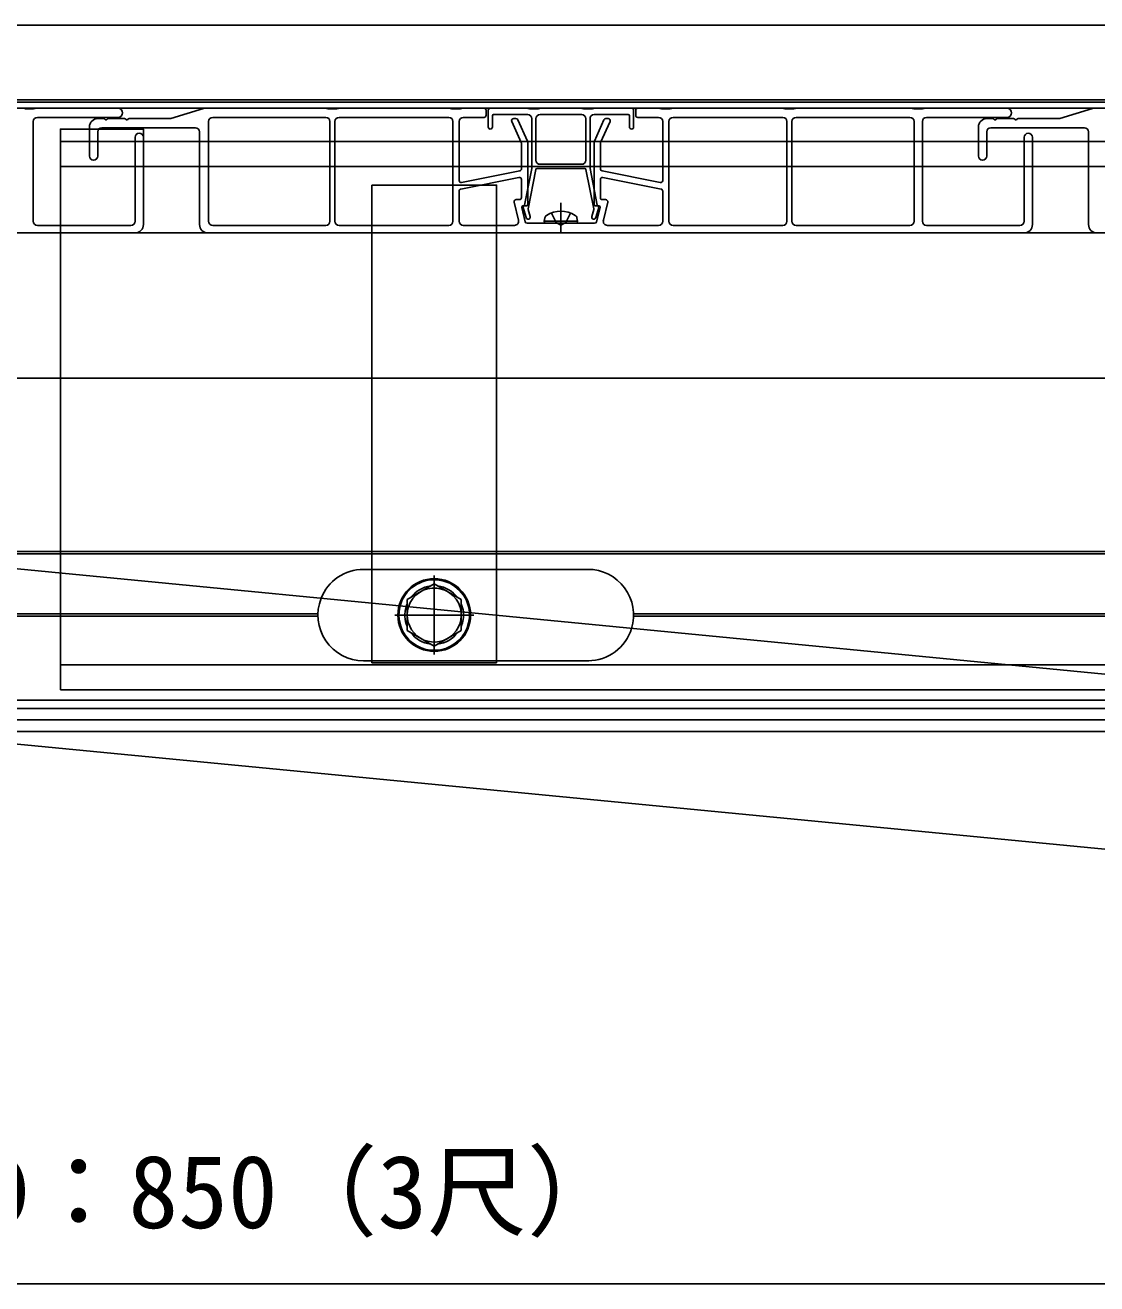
# Model space of a CAD drawing. Units: millimetres, scale not verified. Extents: x -1050 to 1050, y -1565 to 1556.
# Drawn here: x -260.5 to -2.5, y 290 to 593 of the extents above; entities that cross this region are included whole.
import ezdxf
from ezdxf.enums import TextEntityAlignment as Align

# ---------------------------------------------------------------- set-up
doc = ezdxf.new("R2010")
doc.units = ezdxf.units.MM
doc.header["$LTSCALE"] = 8
for name, color, linetype in [('0-4_YKK_12', 2, 'Continuous'), ('0-5_YKK_13', 4, 'Continuous'), ('0-6_YKK_D', 6, 'Continuous')]:
    doc.layers.add(name, color=color, linetype=linetype)
doc.styles.add('ＭＳ ゴシック', font='')
doc.styles.get('ＭＳ ゴシック').set_extended_font_data('MS Gothic')

msp = doc.modelspace()

# ---------------------------------------------------------------- linework, layer by layer
at = {"layer": '0-4_YKK_12'}
for p, q in [((-877.767, 593), (231.634, 593)), ((-462, 574.5), (163, 574.5)), ((-462, 573), (163, 573)), ((-457.031, 575), (168.029, 575)), ((198, 543), (-548, 543)), ((198, 508), (-548, 508)), ((-290.51, 466.3), (198, 466.3)), ((-290.51, 465.7), (198, 465.7)), ((-162, 441.501), (-162, 460.501)), ((-169.5, 455.5), (-169.212, 455.5)), ((-515.763, 451.3), (-189.996, 451.3)), ((-515.083, 450.7), (-189.996, 450.7)), ((-171.5, 451.001), (-152.5, 451.001)), ((-114.004, 451.3), (110.004, 451.3)), ((-114.004, 450.7), (110.004, 450.7)), ((-562, 430.5), (198, 430.5)), ((-586.294, 428.5), (198, 428.5)), ((-586.4, 425.8), (198, 425.8)), ((-294.461, 423), (160.492, 423))]:
    msp.add_line(p, q, dxfattribs=at)
at = {"layer": '0-5_YKK_13'}
for p, q in [((-258.573, 572.85), (-260.427, 572.85)), ((-258.07, 572.979), (-258.43, 572.871)), ((-238.1, 573), (-257.927, 573)), ((-217.573, 572.977), (-225.427, 570.523)), ((-188.073, 573), (-217.424, 573)), ((-187.57, 572.871), (-187.93, 572.979)), ((-185.573, 572.85), (-187.427, 572.85)), ((-185.07, 572.979), (-185.43, 572.871)), ((-158.323, 573), (-184.927, 573)), ((-157.82, 572.871), (-158.18, 572.979)), ((-155.823, 572.85), (-157.677, 572.85)), ((-155.32, 572.979), (-155.68, 572.871)), ((-150, 573), (-155.177, 573)), ((-148.5, 573), (-139.573, 573)), ((-139.43, 572.979), (-139.07, 572.871)), ((-138.927, 572.85), (-137.073, 572.85)), ((-136.93, 572.871), (-136.57, 572.979)), ((-136.427, 573), (-126.573, 573)), ((-126.43, 572.979), (-126.07, 572.871)), ((-125.927, 572.85), (-124.073, 572.85)), ((-123.93, 572.871), (-123.57, 572.979)), ((-123.427, 573), (-114.5, 573)), ((-107.823, 573), (-113, 573)), ((-107.32, 572.871), (-107.68, 572.979)), ((-105.323, 572.85), (-107.177, 572.85)), ((-104.82, 572.979), (-105.18, 572.871)), ((-78.073, 573), (-104.677, 573)), ((-77.57, 572.871), (-77.93, 572.979)), ((-75.573, 572.85), (-77.427, 572.85)), ((-75.07, 572.979), (-75.43, 572.871)), ((-47.073, 573), (-74.927, 573)), ((-46.57, 572.871), (-46.93, 572.979)), ((-44.573, 572.85), (-46.427, 572.85)), ((-44.07, 572.979), (-44.43, 572.871)), ((-24.1, 573), (-43.927, 573)), ((-3.573, 572.977), (-11.427, 570.523)), ((25.927, 573), (-3.424, 573)), ((-258.5, 545.8), (-258.5, 569.8)), ((-257.5, 570.8), (-238.1, 570.8)), ((-241.52, 570.5), (-243, 570.5)), ((-236.52, 570.5), (-240.48, 570.5)), ((-225.576, 570.5), (-235.48, 570.5)), ((-216.3, 569.8), (-216.3, 545.8)), ((-188.1, 570.8), (-215.3, 570.8)), ((-187.1, 545.8), (-187.1, 569.8)), ((-185.9, 569.8), (-185.9, 545.8)), ((-158.5, 570.8), (-184.9, 570.8)), ((-157.5, 545.8), (-157.5, 569.8)), ((-156, 555.61), (-156, 569.8)), ((-155, 570.8), (-150, 570.8)), ((-149.5, 571.3), (-149.5, 572.5)), ((-149, 568.5), (-149, 572.5)), ((-148, 571.2), (-148, 568.5)), ((-139.5, 571.5), (-147.7, 571.5)), ((-143.326, 569.793), (-141.045, 564.774)), ((-142.322, 570.5), (-142.871, 570.5)), ((-139.545, 565.099), (-141.867, 570.207)), ((-138.5, 558.53), (-138.5, 570.5)), ((-137.5, 570.5), (-137.5, 560.5)), ((-125.5, 560.5), (-125.5, 570.5)), ((-124.5, 570.5), (-124.5, 558.53)), ((-115.3, 571.5), (-123.5, 571.5)), ((-121.133, 570.207), (-123.455, 565.088)), ((-121.955, 564.763), (-119.673, 569.793)), ((-120.129, 570.5), (-120.678, 570.5)), ((-115, 568.5), (-115, 571.2)), ((-114, 572.5), (-114, 568.5)), ((-113.5, 572.5), (-113.5, 571.3)), ((-113, 570.8), (-108, 570.8)), ((-107, 569.8), (-107, 555.61)), ((-105.5, 569.8), (-105.5, 545.8)), ((-78.1, 570.8), (-104.5, 570.8)), ((-77.1, 545.8), (-77.1, 569.8)), ((-75.9, 569.8), (-75.9, 545.8)), ((-47.5, 570.8), (-74.9, 570.8)), ((-46.5, 545.8), (-46.5, 569.8)), ((-44.5, 545.8), (-44.5, 569.8)), ((-43.5, 570.8), (-24.1, 570.8)), ((-27.52, 570.5), (-29, 570.5)), ((-22.52, 570.5), (-26.48, 570.5)), ((-11.576, 570.5), (-21.48, 570.5)), ((-245, 568.5), (-245, 561.5)), ((-243, 561.5), (-243, 567.3)), ((-242, 568.3), (-219.5, 568.3)), ((-218.5, 567.3), (-218.5, 545)), ((-31, 568.5), (-31, 561.5)), ((-29, 561.5), (-29, 567.3)), ((-28, 568.3), (-5.5, 568.3)), ((-4.5, 567.3), (-4.5, 545)), ((-234, 566), (-234, 545.8)), ((-232, 545), (-232, 566)), ((-141, 564.567), (-141, 558.41)), ((-139.5, 549.8), (-139.5, 564.892)), ((-123.5, 564.881), (-123.5, 549.8)), ((-122, 558.41), (-122, 564.557)), ((-20, 566), (-20, 545.8)), ((-18, 545), (-18, 566)), ((-252, 559.001), (168, 559.001)), ((-141.402, 557.92), (-155.402, 555.12)), ((-140.263, 549.683), (-138.506, 558.471)), ((-137.528, 558.259), (-139.421, 548.798)), ((-125.766, 558.5), (-137.234, 558.5)), ((-136.5, 559.5), (-126.5, 559.5)), ((-123.579, 548.798), (-125.472, 558.259)), ((-124.494, 558.471), (-122.737, 549.683)), ((-107.598, 555.12), (-121.598, 557.92)), ((-177, 554.501), (-177, 439.501)), ((-141.598, 556.351), (-155.598, 553.551)), ((-141, 551.5), (-141, 555.86)), ((-122, 555.86), (-122, 551.5)), ((-107.402, 553.551), (-121.402, 556.351)), ((-156, 553.06), (-156, 545.8)), ((-107, 545.8), (-107, 553.06)), ((-141.716, 546.032), (-142.752, 550.384)), ((-142.266, 551), (-141.5, 551)), ((-140.091, 545.684), (-140.912, 549.131)), ((-140.62, 549.5), (-139.8, 549.5)), ((-139.88, 546.662), (-140.586, 549.111)), ((-139.415, 548.656), (-138.92, 546.938)), ((-131.5, 542.854), (-131.5, 550.2)), ((-124.08, 546.938), (-123.585, 548.656)), ((-123.2, 549.5), (-122.38, 549.5)), ((-122.414, 549.111), (-123.12, 546.662)), ((-122.088, 549.131), (-122.909, 545.684)), ((-121.5, 551), (-120.734, 551)), ((-120.248, 550.384), (-121.284, 546.032)), ((-135.5, 545.8), (-135.359, 546.602)), ((-127.5, 545.8), (-135.5, 545.8)), ((-135.5, 545.8), (-135.412, 545.3)), ((-127.5, 545.8), (-127.641, 546.602)), ((-127.5, 545.8), (-127.588, 545.3)), ((-512.5, 543), (-234, 543)), ((-235, 544.8), (-257.5, 544.8)), ((-216.5, 543), (-20, 543)), ((-215.3, 544.8), (-188.1, 544.8)), ((-184.9, 544.8), (-158.5, 544.8)), ((-155, 544.8), (-142.689, 544.8)), ((-132.02, 545.3), (-139.605, 545.3)), ((-127.588, 545.3), (-135.412, 545.3)), ((-123.395, 545.3), (-130.98, 545.3)), ((-120.311, 544.8), (-108, 544.8)), ((-104.5, 544.8), (-78.1, 544.8)), ((-74.9, 544.8), (-47.5, 544.8)), ((-21, 544.8), (-43.5, 544.8)), ((-2.5, 543), (194, 543)), ((-475.21, 482.666), (38, 433.061)), ((-179, 462.001), (-125, 462.001)), ((-162, 458.506), (-168.5, 454.754)), ((-155.5, 454.754), (-162, 458.506)), ((-168.5, 447.248), (-162, 443.495)), ((-162, 443.495), (-155.5, 447.248)), ((-478.87, 440.824), (116.75, 383.254)), ((-125, 440.001), (-179, 440.001)), ((-177, 439.501), (-147, 439.501)), ((-252, 439.001), (233.57, 439.001)), ((234.937, 433.001), (-252, 433.001))]:
    msp.add_line(p, q, dxfattribs=at)
for points in [[(-126.5, 571.5), (-131.5, 571.5), (-136.5, 571.5)], [(-232, 565.001), (-232, 568.001), (-252, 568.001), (-252, 565.001)], [(-252, 433.001), (-252, 565.001), (168, 565.001)], [(-147, 439.501), (-147, 554.501), (-177, 554.501)], [(-133.8, 547.779), (-132.645, 545.463), (-131.5, 544.854)], [(-129.2, 547.779), (-130.355, 545.463), (-131.5, 544.854)], [(-168.5, 454.754), (-168.5, 453.021), (-168.5, 447.248)], [(-155.5, 447.248), (-155.5, 451.764), (-155.5, 454.754)]]:
    msp.add_lwpolyline(points, dxfattribs=at)
msp.add_circle((-162, 451.001), 8.75, dxfattribs=at)
for centre, radius, start, end in [((-260.427, 573.35), 0.5, 253.30076, 270), ((-258.573, 573.35), 0.5, 270, 286.69924), ((-257.927, 572.5), 0.5, 90, 106.69924), ((-238.1, 571.9), 1.1, 270, 90), ((-217.424, 572.5), 0.5, 90, 107.35402), ((-188.073, 572.5), 0.5, 73.30076, 90), ((-187.427, 573.35), 0.5, 253.30076, 270), ((-185.573, 573.35), 0.5, 270, 286.69924), ((-184.927, 572.5), 0.5, 90, 106.69924), ((-158.323, 572.5), 0.5, 73.30076, 90), ((-157.677, 573.35), 0.5, 253.30076, 270), ((-155.823, 573.35), 0.5, 270, 286.69924), ((-155.177, 572.5), 0.5, 90, 106.69924), ((-150, 572.5), 0.5, 0, 90), ((-148.5, 572.5), 0.5, 90, 180), ((-139.573, 572.5), 0.5, 73.30076, 90), ((-138.927, 573.35), 0.5, 253.30076, 270), ((-137.073, 573.35), 0.5, 270, 286.69924), ((-136.427, 572.5), 0.5, 90, 106.69924), ((-126.573, 572.5), 0.5, 73.30076, 90), ((-125.927, 573.35), 0.5, 253.30076, 270), ((-124.073, 573.35), 0.5, 270, 286.69924), ((-123.427, 572.5), 0.5, 90, 106.69924), ((-114.5, 572.5), 0.5, 0, 90), ((-113, 572.5), 0.5, 90, 180), ((-107.823, 572.5), 0.5, 73.30076, 90), ((-107.177, 573.35), 0.5, 253.30076, 270), ((-105.323, 573.35), 0.5, 270, 286.69924), ((-104.677, 572.5), 0.5, 90, 106.69924), ((-78.073, 572.5), 0.5, 73.30076, 90), ((-77.427, 573.35), 0.5, 253.30076, 270), ((-75.573, 573.35), 0.5, 270, 286.69924), ((-74.927, 572.5), 0.5, 90, 106.69924), ((-47.073, 572.5), 0.5, 73.30076, 90), ((-46.427, 573.35), 0.5, 253.30076, 270), ((-44.573, 573.35), 0.5, 270, 286.69924), ((-43.927, 572.5), 0.5, 90, 106.69924), ((-24.1, 571.9), 1.1, 270, 90), ((-3.424, 572.5), 0.5, 90, 107.35402), ((-257.5, 569.8), 1, 90, 180), ((-243, 568.5), 2, 90, 180), ((-241.52, 570.2), 0.3, 30, 90), ((-241, 570.5), 0.3, 210, 330), ((-240.48, 570.2), 0.3, 90, 150), ((-236.52, 570.2), 0.3, 30, 90), ((-236, 570.5), 0.3, 210, 330), ((-235.48, 570.2), 0.3, 90, 150), ((-225.576, 571), 0.5, 270, 287.35402), ((-215.3, 569.8), 1, 90, 180), ((-188.1, 569.8), 1, 0, 90), ((-184.9, 569.8), 1, 90, 180), ((-158.5, 569.8), 1, 360, 90), ((-155, 569.8), 1, 90, 180), ((-150, 571.3), 0.5, 270, 0), ((-147.7, 571.2), 0.3, 90, 180), ((-142.871, 570), 0.5, 90, 204.44395), ((-142.322, 570), 0.5, 24.44395, 90), ((-139.5, 570.5), 1, 0, 90), ((-136.5, 570.5), 1, 90, 180), ((-126.5, 570.5), 1, 0, 90), ((-123.5, 570.5), 1, 90, 180), ((-120.678, 570), 0.5, 90, 155.5983), ((-120.129, 570), 0.5, 335.5983, 90), ((-115.3, 571.2), 0.3, 360, 90), ((-113, 571.3), 0.5, 180, 270), ((-108, 569.8), 1, 0, 90), ((-104.5, 569.8), 1, 90, 180), ((-78.1, 569.8), 1, 0, 90), ((-74.9, 569.8), 1, 90, 180), ((-47.5, 569.8), 1, 0, 90), ((-43.5, 569.8), 1, 90, 180), ((-29, 568.5), 2, 90, 180), ((-27.52, 570.2), 0.3, 30, 90), ((-27, 570.5), 0.3, 210, 330), ((-26.48, 570.2), 0.3, 90, 150), ((-22.52, 570.2), 0.3, 30, 90), ((-22, 570.5), 0.3, 210, 330), ((-21.48, 570.2), 0.3, 90, 150), ((-11.576, 571), 0.5, 270, 287.35402), ((-242, 567.3), 1, 90, 180), ((-233, 566), 1, 0, 180), ((-219.5, 567.3), 1, 0, 90), ((-148.5, 568.5), 0.5, 180, 270), ((-148.5, 568.5), 0.5, 270, 0), ((-114.5, 568.5), 0.5, 180, 270), ((-114.5, 568.5), 0.5, 270, 0), ((-28, 567.3), 1, 90, 180), ((-19, 566), 1, 0, 180), ((-5.5, 567.3), 1, 0, 90), ((-141.5, 564.567), 0.5, 360, 24.44395), ((-140, 564.892), 0.5, 0, 24.44395), ((-123, 564.881), 0.5, 155.5983, 180), ((-121.5, 564.557), 0.5, 155.5983, 180), ((-244, 561.5), 1, 180, 0), ((-30, 561.5), 1, 180, 0), ((-141.5, 558.41), 0.5, 281.30993, 0), ((-138.8, 558.53), 0.3, 348.69007, 0), ((-137.234, 558.2), 0.3, 90, 168.69007), ((-136.5, 560.5), 1, 180, 270), ((-126.5, 560.5), 1, 270, 360), ((-125.766, 558.2), 0.3, 11.30993, 90), ((-124.2, 558.53), 0.3, 180, 191.30993), ((-121.5, 558.41), 0.5, 180, 258.69007), ((-155.5, 555.61), 0.5, 180, 281.30993), ((-141.5, 555.86), 0.5, 0, 101.30993), ((-121.5, 555.86), 0.5, 78.69007, 180), ((-107.5, 555.61), 0.5, 258.69007, 0), ((-155.5, 553.06), 0.5, 101.30993, 180), ((-141.5, 551.5), 0.5, 270, 0), ((-121.5, 551.5), 0.5, 180, 270), ((-107.5, 553.06), 0.5, 0, 78.69007), ((-142.266, 550.5), 0.5, 90, 193.3925), ((-140.62, 549.2), 0.3, 90, 193.3925), ((-140.3, 549.2), 0.3, 114.827, 197.33887), ((-140.558, 549.742), 0.3, 296.01796, 348.69007), ((-139.8, 549.8), 0.3, 270, 0), ((-139.126, 548.739), 0.3, 168.69007, 196.079), ((-123.874, 548.739), 0.3, 343.921, 11.30993), ((-123.2, 549.8), 0.3, 180, 270), ((-122.442, 549.742), 0.3, 191.30993, 243.98204), ((-122.7, 549.2), 0.3, 342.66113, 65.173), ((-122.38, 549.2), 0.3, 346.6075, 90), ((-120.734, 550.5), 0.5, 346.6075, 90), ((-257.5, 545.8), 1, 180, 270), ((-235, 545.8), 1, 270, 0), ((-215.3, 545.8), 1, 180, 270), ((-188.1, 545.8), 1, 270, 0), ((-184.9, 545.8), 1, 180, 270), ((-158.5, 545.8), 1, 270, 360), ((-155, 545.8), 1, 180, 270), ((-142.689, 545.8), 1, 270, 13.3925), ((-139.605, 545.8), 0.5, 193.3925, 270), ((-139.4, 546.8), 0.5, 196.079, 16.079), ((-134.472, 546.446), 0.9, 122.05588, 170), ((-131.5, 541.7), 6.5, 57.94412, 122.05588), ((-128.528, 546.446), 0.9, 10, 57.94412), ((-123.6, 546.8), 0.5, 163.921, 343.921), ((-123.395, 545.8), 0.5, 270, 346.6075), ((-120.311, 545.8), 1, 166.6075, 270), ((-108, 545.8), 1, 270, 0), ((-104.5, 545.8), 1, 180, 270), ((-78.1, 545.8), 1, 270, 0), ((-74.9, 545.8), 1, 180, 270), ((-47.5, 545.8), 1, 270, 0), ((-43.5, 545.8), 1, 180, 270), ((-21, 545.8), 1, 270, 0), ((-234, 545), 2, 270, 0), ((-216.5, 545), 2, 180, 270), ((-132.02, 545), 0.3, 30, 90), ((-131.5, 545.3), 0.3, 210, 330), ((-130.98, 545), 0.3, 90, 150), ((-20, 545), 2, 270, 0), ((-2.5, 545), 2, 180, 270), ((-179, 451.001), 11, 90, 158.54031), ((-125, 451.001), 11, 343.07763, 90), ((-162, 451.001), 8.5, 3.85805, 165.10023), ((-162, 451.001), 7.05, 97.21814, 142.78186), ((-162, 451.001), 7.05, 37.21814, 82.78186), ((-179, 451.001), 11, 158.54031, 270), ((-162, 451.001), 6.5, 6.78353, 162.17476), ((-162, 451.001), 8.5, 165.10023, 3.85805), ((-162, 451.001), 7.05, 163.14795, 202.78186), ((-162, 451.001), 7.05, 157.21814, 163.14795), ((-162, 451.001), 6.5, 162.17476, 6.78353), ((-162, 451.001), 7.05, 5.81034, 22.78186), ((-162, 451.001), 7.05, 337.21814, 5.81034), ((-162, 451.001), 7.05, 217.21814, 262.78186), ((-162, 451.001), 7.05, 277.21814, 322.78186), ((-125, 451.001), 11, 270, 343.07763), ((-125, 451.001), 11, 270, 271.07599)]:
    msp.add_arc(centre, radius, start, end, dxfattribs=at)
at = {"layer": '0-6_YKK_D'}
msp.add_line((-622, 290.001), (228, 290.001), dxfattribs=at)

# ---------------------------------------------------------------- texts
at = {"layer": '0-6_YKK_D', "style": 'ＭＳ ゴシック'}
msp.add_text('奥行D：850（3尺）', height=17.6, dxfattribs=at).set_placement((-319.591, 298.137), align=Align.BOTTOM_LEFT)

doc.saveas('drawing.dxf')
